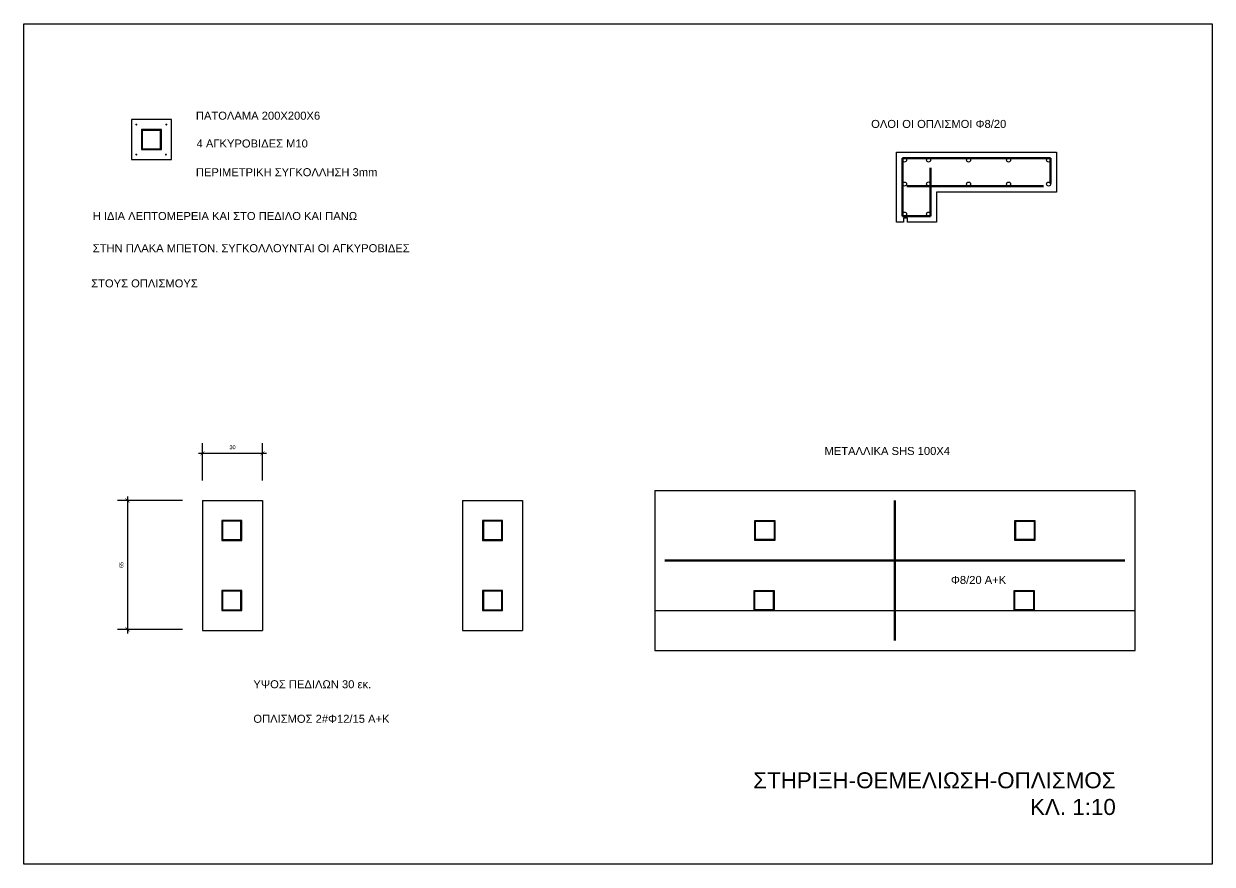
# Model space of a CAD drawing. Header units: millimetres. Extents: x -2.1 to 56.3, y -12 to 10.2.
# Drawn here: x 42.35 to 48.29, y 0 to 4.2 of the extents above; entities that cross this region are included whole.
import ezdxf

# ---------------------------------------------------------------- set-up
doc = ezdxf.new("R2010")
doc.units = ezdxf.units.MM
doc.header["$LTSCALE"] = 0.01
for name, color, linetype, lineweight in [('CONCRETE', 253, 'Continuous', 30), ('SECTION', 92, 'Continuous', 53), ('WOOD', 33, 'Continuous', 30)]:
    doc.layers.add(name, color=color, linetype=linetype, lineweight=lineweight)
doc.layers.add('ΤΕΧΤ', color=35, linetype='Continuous')
doc.styles.add('Century Gothic', font='GOTHIC.TTF')
doc.styles.get("Standard").update_dxf_attribs({"font": 'arial.ttf'})
doc.dimstyles.new('MY DIM.', dxfattribs={"dimscale": 100, "dimtxt": 0.0002, "dimasz": 0.0002, "dimexe": 0.0005, "dimexo": 0.001, "dimgap": 0.0002, "dimtad": 1, "dimdec": 0, "dimlfac": 100, "dimzin": 4, "dimdsep": 46, "dimtxsty": 'Century Gothic', "dimblk": 'ARCHTICK', "dimcen": 0.0015, "dimdle": 0.0002, "dimclrd": 256, "dimclre": 256, "dimadec": 0, "dimazin": 1, "dimtfac": 1, "dimtdec": 0, "dimtix": 1, "dimtofl": 0, "dimtmove": 2, "dimatfit": 0, "dimfxl": 1.0035, "dimtolj": 1, "dimtzin": 0, "dimlwe": -1, "dimarcsym": 0})

# ---------------------------------------------------------------- blocks, each defined once
blk = doc.blocks.new('_ArchTick')
at = {"color": 0, "linetype": 'ByBlock', "const_width": 0.15}
blk.add_lwpolyline([(-0.5, -0.5), (0.5, 0.5)], dxfattribs=at)
blk = doc.blocks.new('*D6')
at = {"layer": 'Defpoints', "color": 0, "transparency": 16777216}
for p in [(43.5406, 2.0534), (43.2406, 1.8181), (43.5406, 1.8181)]:
    blk.add_point(p, dxfattribs=at)
at = {"layer": 'WOOD', "transparency": 16777216}
for p, q in [((43.2406, 1.9181), (43.2406, 2.1034)), ((43.5406, 1.9181), (43.5406, 2.1034))]:
    blk.add_line(p, q, dxfattribs=at)
at = {"layer": 'WOOD', "lineweight": -2, "transparency": 16777216}
blk.add_line((43.2206, 2.0534), (43.5606, 2.0534), dxfattribs=at)
at = {"layer": 'WOOD', "lineweight": -2, "transparency": 16777216, "xscale": 0.02, "yscale": 0.02, "zscale": 0.02, "rotation": 180}
blk.add_blockref('_ArchTick', (43.2406, 2.0534), dxfattribs=at)
at = {"layer": 'WOOD', "lineweight": -2, "transparency": 16777216, "xscale": 0.02, "yscale": 0.02, "zscale": 0.02}
blk.add_blockref('_ArchTick', (43.5406, 2.0534), dxfattribs=at)
at = {"layer": 'WOOD', "color": 0, "transparency": 16777216, "insert": (43.3906, 2.0839), "char_height": 0.02, "attachment_point": 5, "style": 'Century Gothic'}
blk.add_mtext('\\A1;30', dxfattribs=at)
blk = doc.blocks.new('*D5')
at = {"layer": 'Defpoints', "color": 0, "transparency": 16777216}
for p in [(43.2406, 1.8181), (42.8654, 1.1729), (43.2406, 1.1729)]:
    blk.add_point(p, dxfattribs=at)
at = {"layer": 'WOOD', "transparency": 16777216}
for p, q in [((43.1406, 1.8181), (42.8154, 1.8181)), ((43.1406, 1.1729), (42.8154, 1.1729))]:
    blk.add_line(p, q, dxfattribs=at)
at = {"layer": 'WOOD', "lineweight": -2, "transparency": 16777216}
blk.add_line((42.8654, 1.8381), (42.8654, 1.1529), dxfattribs=at)
at = {"layer": 'WOOD', "lineweight": -2, "transparency": 16777216, "xscale": 0.02, "yscale": 0.02, "zscale": 0.02}
for p, rotation in [((42.8654, 1.8181), 90), ((42.8654, 1.1729), 270)]:
    blk.add_blockref('_ArchTick', p, dxfattribs=dict(at, rotation=rotation))
at = {"layer": 'WOOD', "color": 0, "transparency": 16777216, "insert": (42.8349, 1.4955), "char_height": 0.02, "attachment_point": 5, "rotation": 90, "style": 'Century Gothic'}
blk.add_mtext('\\A1;65', dxfattribs=at)

msp = doc.modelspace()

# ---------------------------------------------------------------- linework, layer by layer
msp.add_lwpolyline([(45.3171, 4.2), (48.2871, 4.2), (48.2871, 0), (45.3171, 0), (42.3471, 0), (42.3471, 4.2)], close=True)
at = {"layer": 'CONCRETE'}
for p, q in [((46.7092, 3.2092), (46.7092, 3.5592)), ((46.7092, 3.5592), (47.5092, 3.5592)), ((47.5092, 3.5592), (47.5092, 3.3592)), ((47.5092, 3.3592), (46.9092, 3.3592)), ((46.9092, 3.3592), (46.9092, 3.3592)), ((46.9092, 3.3592), (46.9092, 3.2092)), ((46.7442, 3.2092), (46.7092, 3.2092)), ((46.7642, 3.2292), (46.7442, 3.2292)), ((46.7442, 3.2292), (46.7442, 3.2092)), ((46.7642, 3.2092), (46.7642, 3.2292)), ((46.9092, 3.2092), (46.7642, 3.2092)), ((45.5011, 1.8681), (45.5011, 1.0681)), ((45.5011, 1.8681), (47.9011, 1.8681)), ((47.9011, 1.0681), (47.9011, 1.8681)), ((43.2406, 1.8181), (43.2406, 1.1681)), ((43.2406, 1.8181), (43.5406, 1.8181)), ((43.5406, 1.8181), (43.5406, 1.1681)), ((44.5406, 1.8181), (44.5406, 1.1681)), ((44.5406, 1.8181), (44.8406, 1.8181)), ((44.8406, 1.8181), (44.8406, 1.1681)), ((45.5011, 1.2681), (47.9011, 1.2681)), ((43.2406, 1.1681), (43.5406, 1.1681)), ((44.5406, 1.1681), (44.8406, 1.1681)), ((45.5011, 1.0681), (47.9011, 1.0681))]:
    msp.add_line(p, q, dxfattribs=at)
msp.add_lwpolyline([(42.8848, 3.5214), (43.0848, 3.5214), (43.0848, 3.7214), (42.8848, 3.7214)], close=True, dxfattribs=at)
at = {"layer": 'SECTION'}
for p, q in [((46.7392, 3.2392), (46.7392, 3.5292)), ((46.7392, 3.5292), (47.4792, 3.5292)), ((47.4792, 3.5292), (47.4792, 3.4015)), ((46.8792, 3.4805), (46.8792, 3.2392)), ((47.4445, 3.3892), (46.7613, 3.3892)), ((46.8792, 3.2392), (46.7392, 3.2392)), ((46.7011, 1.1181), (46.7011, 1.8181)), ((45.5511, 1.5177), (47.8511, 1.5177))]:
    msp.add_line(p, q, dxfattribs=at)
at = {"layer": 'WOOD'}
for points in [[(42.9348, 3.5714), (43.0348, 3.5714), (43.0348, 3.6714), (42.9348, 3.6714)], [(42.9388, 3.5754), (43.0308, 3.5754), (43.0308, 3.6674), (42.9388, 3.6674)], [(43.3366, 1.6181), (43.4366, 1.6181), (43.4366, 1.7181), (43.3366, 1.7181)], [(43.3406, 1.6221), (43.4326, 1.6221), (43.4326, 1.7141), (43.3406, 1.7141)], [(44.6406, 1.6181), (44.7406, 1.6181), (44.7406, 1.7181), (44.6406, 1.7181)], [(44.6446, 1.6221), (44.7366, 1.6221), (44.7366, 1.7141), (44.6446, 1.7141)], [(46.0011, 1.7181), (46.1011, 1.7181), (46.1011, 1.6181), (46.0011, 1.6181)], [(46.0051, 1.7141), (46.0971, 1.7141), (46.0971, 1.6221), (46.0051, 1.6221)], [(47.3011, 1.7181), (47.4011, 1.7181), (47.4011, 1.6181), (47.3011, 1.6181)], [(47.3051, 1.7141), (47.3971, 1.7141), (47.3971, 1.6221), (47.3051, 1.6221)], [(43.3366, 1.2681), (43.4366, 1.2681), (43.4366, 1.3681), (43.3366, 1.3681)], [(44.6406, 1.2681), (44.7406, 1.2681), (44.7406, 1.3681), (44.6406, 1.3681)], [(45.9971, 1.3681), (46.0971, 1.3681), (46.0971, 1.2681), (45.9971, 1.2681)], [(47.2971, 1.3681), (47.3971, 1.3681), (47.3971, 1.2681), (47.2971, 1.2681)], [(43.3406, 1.2721), (43.4326, 1.2721), (43.4326, 1.3641), (43.3406, 1.3641)], [(44.6446, 1.2721), (44.7366, 1.2721), (44.7366, 1.3641), (44.6446, 1.3641)], [(46.0011, 1.3641), (46.0931, 1.3641), (46.0931, 1.2721), (46.0011, 1.2721)], [(47.3011, 1.3641), (47.3931, 1.3641), (47.3931, 1.2721), (47.3011, 1.2721)]]:
    msp.add_lwpolyline(points, close=True, dxfattribs=at)
at = {"layer": 'ΤΕΧΤ', "const_width": 0.005}
for points in [[(42.9073, 3.6964, 1), (42.9123, 3.6964, 1)], [(43.0573, 3.6964, 1), (43.0623, 3.6964, 1)], [(42.9073, 3.5464, 1), (42.9123, 3.5464, 1)], [(43.0548, 3.5464, 1), (43.0598, 3.5464, 1)]]:
    msp.add_lwpolyline(points, format="xyb", close=True, dxfattribs=at)
at = {"layer": 'ΤΕΧΤ'}
for centre in [(46.7492, 3.5192), (46.8692, 3.5192), (47.0692, 3.5192), (47.2692, 3.5192), (47.4692, 3.5192), (46.7492, 3.3992), (46.8692, 3.3995), (47.0692, 3.3992), (47.2692, 3.3992), (47.4692, 3.3992), (46.7492, 3.2492), (46.8692, 3.2492)]:
    msp.add_circle(centre, 0.01, dxfattribs=at)

# ---------------------------------------------------------------- texts
at = {"layer": 'WOOD', "insert": (45.0874, 0.4595), "char_height": 0.08, "attachment_point": 1}
msp.add_mtext_dynamic_manual_height_columns('\\pi0.90557;ΣΤΗΡΙΞΗ-ΘΕΜΕΛΙΩΣΗ-ΟΠΛΙΣΜΟΣ\\P\\pi2.289;ΚΛ. 1:10', width=2.70426, gutter_width=12.5, heights=[0], dxfattribs=at)
at = {"layer": 'ΤΕΧΤ'}
for s, p in [('ΠΑΤΟΛΑΜΑ 200Χ200Χ6', (43.2073, 3.7207)), ('ΟΛΟΙ ΟΙ ΟΠΛΙΣΜΟΙ Φ8/20', (46.5824, 3.6795)), ('4 ΑΓΚΥΡΟΒΙΔΕΣ Μ10', (43.2109, 3.5817)), ('ΠΕΡΙΜΕΤΡΙΚΗ ΣΥΓΚΟΛΛΗΣΗ 3mm', (43.2073, 3.4383)), ('Η ΙΔΙΑ ΛΕΠΤΟΜΕΡΕΙΑ ΚΑΙ ΣΤΟ ΠΕΔΙΛΟ ΚΑΙ ΠΑΝΩ', (42.6918, 3.2193)), ('ΣΤΗΝ ΠΛΑΚΑ ΜΠΕΤΟΝ. ΣΥΓΚΟΛΛΟΥΝΤΑΙ ΟΙ ΑΓΚΥΡΟΒΙΔΕΣ', (42.6918, 3.0586)), ('ΣΤΟΥΣ ΟΠΛΙΣΜΟΥΣ', (42.6841, 2.8827)), ('ΜΕΤΑΛΛΙΚΑ SHS 100X4', (46.3491, 2.0452)), ('Φ8/20 Α+Κ', (46.9812, 1.4007)), ('ΥΨΟΣ ΠΕΔΙΛΩΝ 30 εκ.', (43.4946, 0.8794)), ('ΟΠΛΙΣΜΟΣ 2#Φ12/15 Α+Κ', (43.4946, 0.7068))]:
    msp.add_text(s, height=0.04, dxfattribs=at).set_placement(p)

# ---------------------------------------------------------------- dimensions: what is measured, and where the dimension line sits
at = {"layer": 'WOOD'}
dim = msp.add_linear_dim(base=(43.5406, 2.0534), p1=(43.2406, 1.8181), p2=(43.5406, 1.8181), dimstyle='MY DIM.', dxfattribs=at)
dim.commit()
dim.dimension.update_dxf_attribs({"geometry": '*D6', "text_midpoint": (43.3906, 2.0839)})
dim = msp.add_linear_dim(base=(42.8654, 1.1729), p1=(43.2406, 1.8181), p2=(43.2406, 1.1729), angle=90, dimstyle='MY DIM.', dxfattribs=at)
dim.commit()
dim.dimension.update_dxf_attribs({"geometry": '*D5', "text_midpoint": (42.8349, 1.4955)})

doc.saveas('drawing.dxf')
